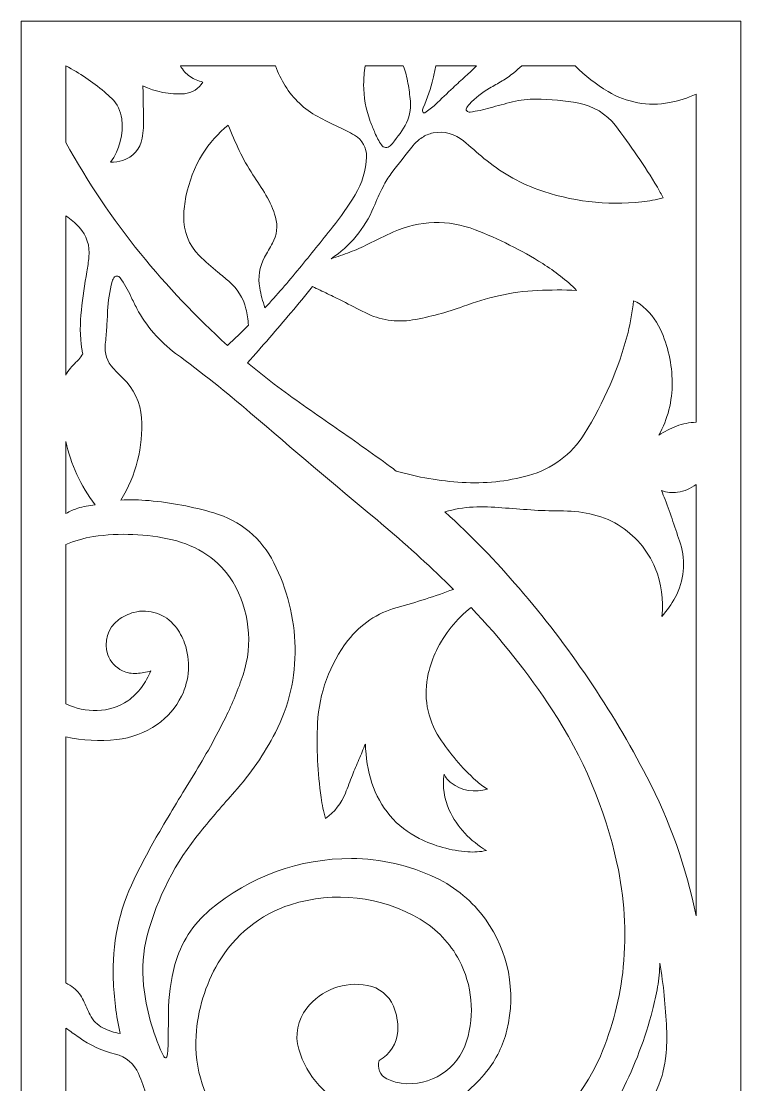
# Model space of a CAD drawing. Header units: centimetres. Extents: x -9.7 to 9.3, y -13.8 to 14.4.
# Drawn here: x 1.11 to 9.29, y 2.26 to 14.37 of the extents above; entities that cross this region are included whole.
import ezdxf

# ---------------------------------------------------------------- set-up
doc = ezdxf.new("R2010")
doc.units = ezdxf.units.CM
doc.header["$MEASUREMENT"] = 0

msp = doc.modelspace()

# ---------------------------------------------------------------- linework, layer by layer
at = {"color": 242, "lineweight": 9}
for points, knots in [([(1.10519, 14.36719), (1.10519, 14.36719), (9.29219, 14.36719), (9.29219, 14.36719), (9.29219, 14.36719), (9.29219, 14.36719), (9.29219, -13.76646), (9.29219, -13.76646), (9.29219, -13.76646), (9.29219, -13.76646), (1.10517, -13.76646), (1.10517, -13.76646), (1.10517, -13.76646), (1.10517, -13.76646), (1.10517, 14.36719), (1.10517, 14.36719)], [0, 0, 0, 0, 0.2, 0.2, 0.2, 0.2, 0.4, 0.4, 0.4, 0.4, 0.6, 0.6, 0.6, 0.6, 1, 1, 1, 1]), ([(3.45202, 10.67726), (3.53348, 10.75189), (3.61303, 10.82851), (3.69069, 10.90707), (3.69069, 10.90707), (3.6866, 10.97036), (3.6769, 11.03313), (3.66168, 11.09457), (3.66168, 11.09457), (3.63149, 11.21639), (3.5637, 11.32556), (3.46789, 11.40659), (3.46789, 11.40659), (3.42634, 11.44173), (3.38436, 11.47641), (3.34191, 11.51053), (3.34191, 11.51053), (3.26837, 11.56967), (3.198, 11.6327), (3.131, 11.69921), (3.131, 11.69921), (3.01227, 11.8171), (2.94796, 11.97925), (2.95351, 12.14647), (2.95351, 12.14647), (2.95603, 12.22235), (2.96476, 12.29797), (2.97958, 12.37246), (2.97958, 12.37246), (3.01322, 12.54201), (3.07623, 12.70439), (3.16569, 12.85227), (3.16569, 12.85227), (3.24445, 12.97885), (3.34381, 13.09143), (3.45959, 13.18537), (3.45959, 13.18537), (3.49886, 13.0874), (3.54099, 12.99047), (3.58588, 12.89492), (3.58588, 12.89492), (3.63082, 12.79919), (3.68293, 12.707), (3.74186, 12.61916), (3.74186, 12.61916), (3.79261, 12.5434), (3.84167, 12.46648), (3.88899, 12.3885), (3.88899, 12.3885), (3.93644, 12.31014), (3.97323, 12.22579), (3.9983, 12.13766), (3.9983, 12.13766), (4.02673, 12.03776), (4.01405, 11.93059), (3.96312, 11.84003), (3.96312, 11.84003), (3.93321, 11.78669), (3.9035, 11.73319), (3.87401, 11.67955), (3.87401, 11.67955), (3.81589, 11.57348), (3.79619, 11.45075), (3.8183, 11.33185), (3.8183, 11.33185), (3.83269, 11.25444), (3.85257, 11.17805), (3.87771, 11.10341), (3.87771, 11.10341), (4.01286, 11.25025), (4.14372, 11.40095), (4.27007, 11.55545), (4.27007, 11.55545), (4.39642, 11.70983), (4.52155, 11.86526), (4.64556, 12.02159), (4.64556, 12.02159), (4.73905, 12.13956), (4.82543, 12.26298), (4.90432, 12.39122), (4.90432, 12.39122), (4.98445, 12.52151), (5.02948, 12.67028), (5.03489, 12.82315), (5.03489, 12.82315), (5.0385, 12.92421), (4.98612, 13.01891), (4.89856, 13.0695), (4.89856, 13.0695), (4.83804, 13.10454), (4.77581, 13.13671), (4.71229, 13.166), (4.71229, 13.166), (4.63307, 13.20237), (4.555, 13.2413), (4.4782, 13.28261), (4.4782, 13.28261), (4.32609, 13.3645), (4.19826, 13.48526), (4.1078, 13.63246), (4.1078, 13.63246), (4.06364, 13.70431), (4.0264, 13.78024), (3.99664, 13.8592), (3.99664, 13.8592), (3.99664, 13.8592), (2.9154, 13.8592), (2.9154, 13.8592), (2.9154, 13.8592), (2.92963, 13.8355), (2.94602, 13.81321), (2.96437, 13.79262), (2.96437, 13.79262), (2.98277, 13.77197), (3.00338, 13.75343), (3.02596, 13.73743), (3.02596, 13.73743), (3.06983, 13.70737), (3.11912, 13.68617), (3.17117, 13.67513), (3.17117, 13.67513), (3.12751, 13.5987), (3.04852, 13.54907), (2.96072, 13.54288), (2.96072, 13.54288), (2.79757, 13.53138), (2.63416, 13.56275), (2.48684, 13.6337), (2.48684, 13.6337), (2.49187, 13.59809), (2.4943, 13.56207), (2.4939, 13.52603), (2.4939, 13.52603), (2.49298, 13.44185), (2.4939, 13.35763), (2.49659, 13.2734), (2.49659, 13.2734), (2.49923, 13.1935), (2.49384, 13.11356), (2.48054, 13.0347), (2.48054, 13.0347), (2.46051, 12.91598), (2.37507, 12.81873), (2.26003, 12.78333), (2.26003, 12.78333), (2.21481, 12.76943), (2.16771, 12.76241), (2.12041, 12.76255), (2.12041, 12.76255), (2.22503, 12.90506), (2.27105, 13.082), (2.24895, 13.25738), (2.24895, 13.25738), (2.23792, 13.34506), (2.19777, 13.42644), (2.13482, 13.48849), (2.13482, 13.48849), (2.10801, 13.51495), (2.08009, 13.54031), (2.05129, 13.56462), (2.05129, 13.56462), (1.91611, 13.67807), (1.76928, 13.77686), (1.61318, 13.8592), (1.61318, 13.8592), (1.61318, 13.8592), (1.61318, 12.9854), (1.61318, 12.9854), (1.61318, 12.9854), (1.85789, 12.54), (2.14196, 12.11749), (2.46201, 11.72271), (2.46201, 11.72271), (2.76484, 11.34943), (3.09572, 10.99989), (3.45202, 10.67726)], [0, 0, 0, 0, 0.02222222, 0.02222222, 0.02222222, 0.02222222, 0.04444444, 0.04444444, 0.04444444, 0.04444444, 0.06666667, 0.06666667, 0.06666667, 0.06666667, 0.08888889, 0.08888889, 0.08888889, 0.08888889, 0.11111111, 0.11111111, 0.11111111, 0.11111111, 0.13333333, 0.13333333, 0.13333333, 0.13333333, 0.15555556, 0.15555556, 0.15555556, 0.15555556, 0.17777778, 0.17777778, 0.17777778, 0.17777778, 0.2, 0.2, 0.2, 0.2, 0.22222222, 0.22222222, 0.22222222, 0.22222222, 0.24444444, 0.24444444, 0.24444444, 0.24444444, 0.26666667, 0.26666667, 0.26666667, 0.26666667, 0.28888889, 0.28888889, 0.28888889, 0.28888889, 0.31111111, 0.31111111, 0.31111111, 0.31111111, 0.33333333, 0.33333333, 0.33333333, 0.33333333, 0.35555556, 0.35555556, 0.35555556, 0.35555556, 0.37777778, 0.37777778, 0.37777778, 0.37777778, 0.4, 0.4, 0.4, 0.4, 0.42222222, 0.42222222, 0.42222222, 0.42222222, 0.44444444, 0.44444444, 0.44444444, 0.44444444, 0.46666667, 0.46666667, 0.46666667, 0.46666667, 0.48888889, 0.48888889, 0.48888889, 0.48888889, 0.51111111, 0.51111111, 0.51111111, 0.51111111, 0.53333333, 0.53333333, 0.53333333, 0.53333333, 0.55555556, 0.55555556, 0.55555556, 0.55555556, 0.57777778, 0.57777778, 0.57777778, 0.57777778, 0.6, 0.6, 0.6, 0.6, 0.62222222, 0.62222222, 0.62222222, 0.62222222, 0.64444444, 0.64444444, 0.64444444, 0.64444444, 0.66666667, 0.66666667, 0.66666667, 0.66666667, 0.68888889, 0.68888889, 0.68888889, 0.68888889, 0.71111111, 0.71111111, 0.71111111, 0.71111111, 0.73333333, 0.73333333, 0.73333333, 0.73333333, 0.75555556, 0.75555556, 0.75555556, 0.75555556, 0.77777778, 0.77777778, 0.77777778, 0.77777778, 0.8, 0.8, 0.8, 0.8, 0.82222222, 0.82222222, 0.82222222, 0.82222222, 0.84444444, 0.84444444, 0.84444444, 0.84444444, 0.86666667, 0.86666667, 0.86666667, 0.86666667, 0.88888889, 0.88888889, 0.88888889, 0.88888889, 0.91111111, 0.91111111, 0.91111111, 0.91111111, 0.93333333, 0.93333333, 0.93333333, 0.93333333, 0.95555556, 0.95555556, 0.95555556, 0.95555556, 1, 1, 1, 1]), ([(7.4092, 13.8592), (7.52105, 13.74639), (7.64657, 13.64803), (7.78288, 13.56639), (7.78288, 13.56639), (7.99271, 13.44075), (8.241, 13.39599), (8.48145, 13.44069), (8.48145, 13.44069), (8.58622, 13.46016), (8.68797, 13.49319), (8.78419, 13.539), (8.78419, 13.539), (8.78419, 13.539), (8.78419, 9.80147), (8.78419, 9.80147), (8.78419, 9.80147), (8.70801, 9.7995), (8.63275, 9.78478), (8.56143, 9.75793), (8.56143, 9.75793), (8.49036, 9.73123), (8.42268, 9.69621), (8.35978, 9.6537), (8.35978, 9.6537), (8.4615, 9.83759), (8.51411, 10.04443), (8.51254, 10.25457), (8.51254, 10.25457), (8.51103, 10.46357), (8.46513, 10.66976), (8.3779, 10.85972), (8.3779, 10.85972), (8.32591, 10.97297), (8.24663, 11.07152), (8.14718, 11.14662), (8.14718, 11.14662), (8.12448, 11.16373), (8.09912, 11.17692), (8.07207, 11.18563), (8.07207, 11.18563), (8.05967, 11.06348), (8.03881, 10.94234), (8.00959, 10.82307), (8.00959, 10.82307), (7.90383, 10.41494), (7.73613, 10.02534), (7.51238, 9.66798), (7.51238, 9.66798), (7.36769, 9.43683), (7.1415, 9.26827), (6.87869, 9.1956), (6.87869, 9.1956), (6.6326, 9.12763), (6.37679, 9.10104), (6.12195, 9.11701), (6.12195, 9.11701), (5.86816, 9.13291), (5.6167, 9.17586), (5.37202, 9.24527), (5.37202, 9.24527), (5.35073, 9.26171), (5.32939, 9.27804), (5.30788, 9.29428), (5.30788, 9.29428), (5.08959, 9.45399), (4.86882, 9.61051), (4.64588, 9.76371), (4.64588, 9.76371), (4.42269, 9.91704), (4.2021, 10.07415), (3.98433, 10.2351), (3.98433, 10.2351), (3.88094, 10.31394), (3.77947, 10.39528), (3.67988, 10.47883), (3.67988, 10.47883), (3.84703, 10.66673), (4.01173, 10.85674), (4.17404, 11.04879), (4.17404, 11.04879), (4.25716, 11.14743), (4.3391, 11.24701), (4.42005, 11.34741), (4.42005, 11.34741), (4.47693, 11.31933), (4.53391, 11.29176), (4.59112, 11.26453), (4.59112, 11.26453), (4.64869, 11.23717), (4.70589, 11.20912), (4.76269, 11.18044), (4.76269, 11.18044), (4.84753, 11.1368), (4.9324, 11.09321), (5.01732, 11.04977), (5.01732, 11.04977), (5.18414, 10.96457), (5.3739, 10.93554), (5.55853, 10.96711), (5.55853, 10.96711), (5.75592, 11.00082), (5.94973, 11.05287), (6.13754, 11.12253), (6.13754, 11.12253), (6.26811, 11.17098), (6.40179, 11.21091), (6.53755, 11.24201), (6.53755, 11.24201), (6.68267, 11.27524), (6.83048, 11.29548), (6.97916, 11.30249), (6.97916, 11.30249), (7.12769, 11.30955), (7.27643, 11.30986), (7.42492, 11.30355), (7.42492, 11.30355), (7.30771, 11.41898), (7.17825, 11.52122), (7.03871, 11.60841), (7.03871, 11.60841), (6.79462, 11.76093), (6.53682, 11.89009), (6.26858, 11.99436), (6.26858, 11.99436), (5.96837, 12.11099), (5.63413, 12.10162), (5.34112, 11.96824), (5.34112, 11.96824), (5.24327, 11.92375), (5.14625, 11.8774), (5.05012, 11.82933), (5.05012, 11.82933), (4.98284, 11.79564), (4.91396, 11.76529), (4.8437, 11.73839), (4.8437, 11.73839), (4.77348, 11.71148), (4.70254, 11.68659), (4.63086, 11.6637), (4.63086, 11.6637), (4.84635, 11.80663), (5.01457, 12.01008), (5.11443, 12.2486), (5.11443, 12.2486), (5.14761, 12.3279), (5.1834, 12.40612), (5.22163, 12.48316), (5.22163, 12.48316), (5.24787, 12.53613), (5.279, 12.58643), (5.3146, 12.63359), (5.3146, 12.63359), (5.3963, 12.74176), (5.48001, 12.84841), (5.56568, 12.95348), (5.56568, 12.95348), (5.59427, 12.9886), (5.62815, 13.01909), (5.666, 13.04396), (5.666, 13.04396), (5.70397, 13.06888), (5.74624, 13.08649), (5.79072, 13.09593), (5.79072, 13.09593), (5.91396, 13.11997), (6.04156, 13.08649), (6.13723, 13.00511), (6.13723, 13.00511), (6.2151, 12.93882), (6.29294, 12.87247), (6.37065, 12.80602), (6.37065, 12.80602), (6.55226, 12.65345), (6.75919, 12.53401), (6.9822, 12.45306), (6.9822, 12.45306), (7.36049, 12.31579), (7.765, 12.26713), (8.16504, 12.3108), (8.16504, 12.3108), (8.24749, 12.31984), (8.3291, 12.33558), (8.40903, 12.35784), (8.40903, 12.35784), (8.38866, 12.39853), (8.36674, 12.4384), (8.34353, 12.4775), (8.34353, 12.4775), (8.19833, 12.72108), (8.03867, 12.95575), (7.86534, 13.18016), (7.86534, 13.18016), (7.76234, 13.31348), (7.61395, 13.40415), (7.44827, 13.43488), (7.44827, 13.43488), (7.28779, 13.46473), (7.12501, 13.48005), (6.96173, 13.48079), (6.96173, 13.48079), (6.87248, 13.48123), (6.78357, 13.47066), (6.69691, 13.44945), (6.69691, 13.44945), (6.61059, 13.42834), (6.52463, 13.40549), (6.43918, 13.38099), (6.43918, 13.38099), (6.3646, 13.3596), (6.28861, 13.34362), (6.2118, 13.33301), (6.2118, 13.33301), (6.1981, 13.33116), (6.18428, 13.33582), (6.17454, 13.34559), (6.17454, 13.34559), (6.16865, 13.35158), (6.16665, 13.36035), (6.16933, 13.3683), (6.16933, 13.3683), (6.17662, 13.3895), (6.18847, 13.40884), (6.20413, 13.42493), (6.20413, 13.42493), (6.27243, 13.4952), (6.35006, 13.55575), (6.43487, 13.60489), (6.43487, 13.60489), (6.48203, 13.6322), (6.52909, 13.65967), (6.57612, 13.68723), (6.57612, 13.68723), (6.62319, 13.71492), (6.66794, 13.74639), (6.70982, 13.7814), (6.70982, 13.7814), (6.74036, 13.80692), (6.7706, 13.83287), (6.80044, 13.8592), (6.80044, 13.8592), (6.80044, 13.8592), (7.4092, 13.8592), (7.4092, 13.8592)], [0, 0, 0, 0, 0.01612903, 0.01612903, 0.01612903, 0.01612903, 0.03225806, 0.03225806, 0.03225806, 0.03225806, 0.0483871, 0.0483871, 0.0483871, 0.0483871, 0.06451613, 0.06451613, 0.06451613, 0.06451613, 0.08064516, 0.08064516, 0.08064516, 0.08064516, 0.09677419, 0.09677419, 0.09677419, 0.09677419, 0.11290323, 0.11290323, 0.11290323, 0.11290323, 0.12903226, 0.12903226, 0.12903226, 0.12903226, 0.14516129, 0.14516129, 0.14516129, 0.14516129, 0.16129032, 0.16129032, 0.16129032, 0.16129032, 0.17741935, 0.17741935, 0.17741935, 0.17741935, 0.19354839, 0.19354839, 0.19354839, 0.19354839, 0.20967742, 0.20967742, 0.20967742, 0.20967742, 0.22580645, 0.22580645, 0.22580645, 0.22580645, 0.24193548, 0.24193548, 0.24193548, 0.24193548, 0.25806452, 0.25806452, 0.25806452, 0.25806452, 0.27419355, 0.27419355, 0.27419355, 0.27419355, 0.29032258, 0.29032258, 0.29032258, 0.29032258, 0.30645161, 0.30645161, 0.30645161, 0.30645161, 0.32258065, 0.32258065, 0.32258065, 0.32258065, 0.33870968, 0.33870968, 0.33870968, 0.33870968, 0.35483871, 0.35483871, 0.35483871, 0.35483871, 0.37096774, 0.37096774, 0.37096774, 0.37096774, 0.38709677, 0.38709677, 0.38709677, 0.38709677, 0.40322581, 0.40322581, 0.40322581, 0.40322581, 0.41935484, 0.41935484, 0.41935484, 0.41935484, 0.43548387, 0.43548387, 0.43548387, 0.43548387, 0.4516129, 0.4516129, 0.4516129, 0.4516129, 0.46774194, 0.46774194, 0.46774194, 0.46774194, 0.48387097, 0.48387097, 0.48387097, 0.48387097, 0.5, 0.5, 0.5, 0.5, 0.51612903, 0.51612903, 0.51612903, 0.51612903, 0.53225806, 0.53225806, 0.53225806, 0.53225806, 0.5483871, 0.5483871, 0.5483871, 0.5483871, 0.56451613, 0.56451613, 0.56451613, 0.56451613, 0.58064516, 0.58064516, 0.58064516, 0.58064516, 0.59677419, 0.59677419, 0.59677419, 0.59677419, 0.61290323, 0.61290323, 0.61290323, 0.61290323, 0.62903226, 0.62903226, 0.62903226, 0.62903226, 0.64516129, 0.64516129, 0.64516129, 0.64516129, 0.66129032, 0.66129032, 0.66129032, 0.66129032, 0.67741935, 0.67741935, 0.67741935, 0.67741935, 0.69354839, 0.69354839, 0.69354839, 0.69354839, 0.70967742, 0.70967742, 0.70967742, 0.70967742, 0.72580645, 0.72580645, 0.72580645, 0.72580645, 0.74193548, 0.74193548, 0.74193548, 0.74193548, 0.75806452, 0.75806452, 0.75806452, 0.75806452, 0.77419355, 0.77419355, 0.77419355, 0.77419355, 0.79032258, 0.79032258, 0.79032258, 0.79032258, 0.80645161, 0.80645161, 0.80645161, 0.80645161, 0.82258065, 0.82258065, 0.82258065, 0.82258065, 0.83870968, 0.83870968, 0.83870968, 0.83870968, 0.85483871, 0.85483871, 0.85483871, 0.85483871, 0.87096774, 0.87096774, 0.87096774, 0.87096774, 0.88709677, 0.88709677, 0.88709677, 0.88709677, 0.90322581, 0.90322581, 0.90322581, 0.90322581, 0.91935484, 0.91935484, 0.91935484, 0.91935484, 0.93548387, 0.93548387, 0.93548387, 0.93548387, 0.9516129, 0.9516129, 0.9516129, 0.9516129, 0.96774194, 0.96774194, 0.96774194, 0.96774194, 1, 1, 1, 1]), ([(5.01815, 13.8592), (5.01815, 13.8592), (5.45281, 13.8592), (5.45281, 13.8592), (5.45281, 13.8592), (5.47625, 13.79487), (5.49399, 13.72862), (5.50579, 13.66122), (5.50579, 13.66122), (5.51755, 13.59392), (5.52673, 13.52617), (5.53331, 13.45813), (5.53331, 13.45813), (5.54263, 13.36143), (5.52127, 13.26422), (5.47231, 13.18031), (5.47231, 13.18031), (5.42441, 13.0982), (5.36818, 13.02124), (5.30452, 12.95062), (5.30452, 12.95062), (5.2911, 12.93579), (5.27155, 12.92796), (5.25161, 12.92957), (5.25161, 12.92957), (5.23166, 12.93117), (5.21354, 12.9421), (5.20264, 12.95894), (5.20264, 12.95894), (5.17471, 13.00245), (5.15043, 13.04819), (5.13004, 13.09568), (5.13004, 13.09568), (5.11146, 13.13905), (5.09386, 13.18263), (5.07708, 13.22662), (5.07708, 13.22662), (5.02575, 13.36151), (5.00001, 13.50484), (5.00135, 13.64914), (5.00135, 13.64914), (5.00199, 13.71942), (5.00758, 13.78967), (5.01815, 13.8592)], [0, 0, 0, 0, 0.08333333, 0.08333333, 0.08333333, 0.08333333, 0.16666667, 0.16666667, 0.16666667, 0.16666667, 0.25, 0.25, 0.25, 0.25, 0.33333333, 0.33333333, 0.33333333, 0.33333333, 0.41666667, 0.41666667, 0.41666667, 0.41666667, 0.5, 0.5, 0.5, 0.5, 0.58333333, 0.58333333, 0.58333333, 0.58333333, 0.66666667, 0.66666667, 0.66666667, 0.66666667, 0.75, 0.75, 0.75, 0.75, 0.83333333, 0.83333333, 0.83333333, 0.83333333, 1, 1, 1, 1]), ([(5.82402, 13.8592), (5.82402, 13.8592), (6.28688, 13.8592), (6.28688, 13.8592), (6.28688, 13.8592), (6.2458, 13.81954), (6.20404, 13.78067), (6.16165, 13.74251), (6.16165, 13.74251), (6.11333, 13.6991), (6.06543, 13.65511), (6.01805, 13.61068), (6.01805, 13.61068), (5.9509, 13.54667), (5.88398, 13.48247), (5.81718, 13.41812), (5.81718, 13.41812), (5.78075, 13.38295), (5.74028, 13.35216), (5.69668, 13.32637), (5.69668, 13.32637), (5.69279, 13.3241), (5.68806, 13.32366), (5.68383, 13.32522), (5.68383, 13.32522), (5.67959, 13.32685), (5.67626, 13.33027), (5.67488, 13.3346), (5.67488, 13.3346), (5.66958, 13.35069), (5.67053, 13.36814), (5.67764, 13.38352), (5.67764, 13.38352), (5.72716, 13.49083), (5.76546, 13.60299), (5.79195, 13.7182), (5.79195, 13.7182), (5.80277, 13.76516), (5.81349, 13.81216), (5.82402, 13.8592)], [0, 0, 0, 0, 0.09090909, 0.09090909, 0.09090909, 0.09090909, 0.18181818, 0.18181818, 0.18181818, 0.18181818, 0.27272727, 0.27272727, 0.27272727, 0.27272727, 0.36363636, 0.36363636, 0.36363636, 0.36363636, 0.45454545, 0.45454545, 0.45454545, 0.45454545, 0.54545455, 0.54545455, 0.54545455, 0.54545455, 0.63636364, 0.63636364, 0.63636364, 0.63636364, 0.72727273, 0.72727273, 0.72727273, 0.72727273, 0.81818182, 0.81818182, 0.81818182, 0.81818182, 1, 1, 1, 1]), ([(1.61318, 10.33934), (1.61318, 10.33934), (1.61318, 12.15158), (1.61318, 12.15158), (1.61318, 12.15158), (1.66829, 12.11418), (1.71897, 12.07061), (1.76424, 12.02177), (1.76424, 12.02177), (1.84872, 11.93065), (1.88926, 11.80707), (1.87521, 11.68364), (1.87521, 11.68364), (1.86878, 11.62757), (1.86091, 11.57182), (1.85145, 11.51623), (1.85145, 11.51623), (1.82674, 11.37066), (1.80581, 11.22452), (1.78863, 11.07785), (1.78863, 11.07785), (1.77139, 10.93065), (1.77334, 10.78184), (1.79441, 10.63509), (1.79441, 10.63509), (1.79697, 10.61685), (1.80086, 10.59876), (1.80605, 10.58103), (1.80605, 10.58103), (1.79271, 10.55858), (1.77759, 10.53727), (1.76074, 10.51739), (1.76074, 10.51739), (1.75035, 10.50565), (1.73922, 10.49452), (1.72742, 10.48413), (1.72742, 10.48413), (1.68096, 10.44308), (1.64226, 10.39403), (1.61318, 10.33934)], [0, 0, 0, 0, 0.09090909, 0.09090909, 0.09090909, 0.09090909, 0.18181818, 0.18181818, 0.18181818, 0.18181818, 0.27272727, 0.27272727, 0.27272727, 0.27272727, 0.36363636, 0.36363636, 0.36363636, 0.36363636, 0.45454545, 0.45454545, 0.45454545, 0.45454545, 0.54545455, 0.54545455, 0.54545455, 0.54545455, 0.63636364, 0.63636364, 0.63636364, 0.63636364, 0.72727273, 0.72727273, 0.72727273, 0.72727273, 0.81818182, 0.81818182, 0.81818182, 0.81818182, 1, 1, 1, 1]), ([(6.023, 7.89924), (5.8125, 7.82101), (5.59866, 7.7522), (5.38199, 7.69311), (5.38199, 7.69311), (5.15959, 7.63253), (4.96324, 7.50087), (4.82277, 7.31809), (4.82277, 7.31809), (4.61411, 7.04669), (4.49352, 6.71817), (4.47718, 6.37616), (4.47718, 6.37616), (4.4636, 6.09369), (4.47695, 5.81057), (4.51709, 5.5306), (4.51709, 5.5306), (4.52869, 5.44967), (4.54556, 5.36962), (4.56759, 5.2909), (4.56759, 5.2909), (4.66904, 5.36316), (4.74738, 5.46323), (4.79312, 5.57907), (4.79312, 5.57907), (4.82002, 5.64718), (4.84668, 5.71536), (4.87309, 5.78366), (4.87309, 5.78366), (4.89692, 5.84326), (4.92148, 5.90251), (4.94678, 5.96148), (4.94678, 5.96148), (4.97201, 6.02026), (4.99668, 6.07922), (5.02088, 6.13843), (5.02088, 6.13843), (5.02525, 5.98743), (5.05039, 5.83787), (5.0956, 5.69378), (5.0956, 5.69378), (5.18181, 5.41914), (5.37596, 5.19158), (5.63365, 5.06342), (5.63365, 5.06342), (5.8066, 4.97737), (5.99449, 4.92558), (6.18711, 4.91099), (6.18711, 4.91099), (6.25859, 4.90553), (6.33052, 4.91079), (6.40052, 4.92645), (6.40052, 4.92645), (6.21472, 5.03195), (6.06629, 5.19259), (5.97559, 5.38605), (5.97559, 5.38605), (5.91612, 5.51307), (5.89591, 5.65501), (5.9177, 5.79362), (5.9177, 5.79362), (5.93564, 5.75477), (5.96297, 5.72102), (5.99715, 5.69529), (5.99715, 5.69529), (6.11545, 5.60627), (6.26955, 5.58036), (6.41042, 5.62599), (6.41042, 5.62599), (6.36281, 5.65378), (6.31831, 5.68653), (6.2776, 5.72364), (6.2776, 5.72364), (6.11997, 5.86728), (5.98121, 6.03053), (5.86468, 6.20916), (5.86468, 6.20916), (5.72389, 6.42506), (5.67769, 6.68938), (5.73681, 6.94022), (5.73681, 6.94022), (5.75815, 7.03075), (5.78907, 7.11877), (5.82905, 7.20271), (5.82905, 7.20271), (5.92232, 7.3938), (6.05705, 7.56169), (6.22336, 7.69417), (6.22336, 7.69417), (6.56499, 7.33402), (6.87406, 6.94414), (7.14664, 6.52931), (7.14664, 6.52931), (7.49667, 5.99665), (7.74671, 5.40442), (7.88428, 4.78205), (7.88428, 4.78205), (7.97, 4.39437), (7.99407, 3.99544), (7.95578, 3.60019), (7.95578, 3.60019), (7.92183, 3.25077), (7.8337, 2.90871), (7.69466, 2.58634), (7.69466, 2.58634), (7.48539, 2.1011), (7.11409, 1.70309), (6.64467, 1.46052), (6.64467, 1.46052), (6.10403, 1.18113), (5.49936, 1.04802), (4.89136, 1.07432), (4.89136, 1.07432), (4.32673, 1.09875), (3.79769, 1.35858), (3.43289, 1.79025), (3.43289, 1.79025), (3.19144, 2.07597), (3.06999, 2.44433), (3.09391, 2.81765), (3.09391, 2.81765), (3.11264, 3.10997), (3.19908, 3.3941), (3.34627, 3.64735), (3.34627, 3.64735), (3.52942, 3.96245), (3.82335, 4.19848), (4.17057, 4.30934), (4.17057, 4.30934), (4.66321, 4.46672), (5.19995, 4.40601), (5.6452, 4.14299), (5.6452, 4.14299), (5.83328, 4.0318), (5.98671, 3.87029), (6.08808, 3.67677), (6.08808, 3.67677), (6.23663, 3.39309), (6.26709, 3.06198), (6.17301, 2.75589), (6.17301, 2.75589), (6.075, 2.43647), (5.7606, 2.23407), (5.4291, 2.27629), (5.4291, 2.27629), (5.37139, 2.28431), (5.31535, 2.30164), (5.26319, 2.32766), (5.26319, 2.32766), (5.18673, 2.36578), (5.15043, 2.45486), (5.17829, 2.53565), (5.17829, 2.53565), (5.30131, 2.60406), (5.38077, 2.73053), (5.38882, 2.87102), (5.38882, 2.87102), (5.39442, 2.96794), (5.37778, 3.06478), (5.34016, 3.15427), (5.34016, 3.15427), (5.28825, 3.27766), (5.1779, 3.36661), (5.04624, 3.39107), (5.04624, 3.39107), (4.78474, 3.4395), (4.51809, 3.33957), (4.35312, 3.13093), (4.35312, 3.13093), (4.24901, 2.99932), (4.21536, 2.82551), (4.2629, 2.66458), (4.2629, 2.66458), (4.30833, 2.51081), (4.38769, 2.36929), (4.49518, 2.25032), (4.49518, 2.25032), (4.76778, 1.94876), (5.17573, 1.80835), (5.57612, 1.87856), (5.57612, 1.87856), (5.68567, 1.89917), (5.79146, 1.93599), (5.89019, 1.98773), (5.89019, 1.98773), (6.08766, 2.0914), (6.26134, 2.23494), (6.40027, 2.40937), (6.40027, 2.40937), (6.51082, 2.54825), (6.58989, 2.70942), (6.632, 2.88189), (6.632, 2.88189), (6.73838, 3.31789), (6.64916, 3.77828), (6.38738, 4.14283), (6.38738, 4.14283), (6.24219, 4.34524), (6.04826, 4.5077), (5.82344, 4.61512), (5.82344, 4.61512), (5.52336, 4.75843), (5.19543, 4.83345), (4.86289, 4.83474), (4.86289, 4.83474), (4.27318, 4.83703), (3.70218, 4.62962), (3.25161, 4.24912), (3.25161, 4.24912), (3.0595, 4.08688), (2.921, 3.87046), (2.85428, 3.62798), (2.85428, 3.62798), (2.80492, 3.44894), (2.77978, 3.26412), (2.77942, 3.07834), (2.77942, 3.07834), (2.77917, 2.95228), (2.77773, 2.82619), (2.77522, 2.70009), (2.77522, 2.70009), (2.7745, 2.66284), (2.77103, 2.6256), (2.76488, 2.58882), (2.76488, 2.58882), (2.76354, 2.58094), (2.76007, 2.57355), (2.75488, 2.56757), (2.75488, 2.56757), (2.75246, 2.56469), (2.74848, 2.56365), (2.74497, 2.56483), (2.74497, 2.56483), (2.73728, 2.56743), (2.73088, 2.57284), (2.72706, 2.57998), (2.72706, 2.57998), (2.72164, 2.59023), (2.7164, 2.60073), (2.7116, 2.61127), (2.7116, 2.61127), (2.59933, 2.85754), (2.52696, 3.12021), (2.49715, 3.38919), (2.49715, 3.38919), (2.47605, 3.58007), (2.49034, 3.77325), (2.53936, 3.9589), (2.53936, 3.9589), (2.6535, 4.39103), (2.85953, 4.79368), (3.14313, 5.13903), (3.14313, 5.13903), (3.27016, 5.29364), (3.40026, 5.44567), (3.53338, 5.59514), (3.53338, 5.59514), (3.71533, 5.79944), (3.87095, 6.02574), (3.99649, 6.2688), (3.99649, 6.2688), (4.15103, 6.56805), (4.22816, 6.90107), (4.22087, 7.23773), (4.22087, 7.23773), (4.21356, 7.57338), (4.13119, 7.90302), (3.97971, 8.20265), (3.97971, 8.20265), (3.84014, 8.47859), (3.59258, 8.68414), (3.29565, 8.77042), (3.29565, 8.77042), (3.05515, 8.84031), (2.8086, 8.88693), (2.55923, 8.90963), (2.55923, 8.90963), (2.45223, 8.91934), (2.34468, 8.92121), (2.23741, 8.91504), (2.23741, 8.91504), (2.4121, 9.1949), (2.49453, 9.52232), (2.47294, 9.85158), (2.47294, 9.85158), (2.46162, 10.02391), (2.38607, 10.18557), (2.26106, 10.30477), (2.26106, 10.30477), (2.22323, 10.34083), (2.18644, 10.37795), (2.15067, 10.41605), (2.15067, 10.41605), (2.0816, 10.4897), (2.04854, 10.59014), (2.06033, 10.6904), (2.06033, 10.6904), (2.06766, 10.75334), (2.07346, 10.8164), (2.07755, 10.8797), (2.07755, 10.8797), (2.08166, 10.94289), (2.08512, 11.0061), (2.08796, 11.06942), (2.08796, 11.06942), (2.09308, 11.18269), (2.11048, 11.29508), (2.13978, 11.40465), (2.13978, 11.40465), (2.14492, 11.42386), (2.15453, 11.44158), (2.16786, 11.45631), (2.16786, 11.45631), (2.17458, 11.46372), (2.18434, 11.46759), (2.19433, 11.4668), (2.19433, 11.4668), (2.20825, 11.46573), (2.22107, 11.45847), (2.22909, 11.44702), (2.22909, 11.44702), (2.27603, 11.37996), (2.31716, 11.30893), (2.352, 11.23481), (2.352, 11.23481), (2.3736, 11.18867), (2.39636, 11.14307), (2.42023, 11.09804), (2.42023, 11.09804), (2.52711, 10.89639), (2.67788, 10.72143), (2.86162, 10.58605), (2.86162, 10.58605), (3.15459, 10.37016), (3.43946, 10.14337), (3.71547, 9.90626), (3.71547, 9.90626), (4.19191, 9.49699), (4.67131, 9.09123), (5.15373, 8.68912), (5.15373, 8.68912), (5.42163, 8.46582), (5.68092, 8.23245), (5.93112, 7.9895), (5.93112, 7.9895), (5.9619, 7.95961), (5.99249, 7.9295), (6.023, 7.89924)], [0, 0, 0, 0, 0.01136364, 0.01136364, 0.01136364, 0.01136364, 0.02272727, 0.02272727, 0.02272727, 0.02272727, 0.03409091, 0.03409091, 0.03409091, 0.03409091, 0.04545455, 0.04545455, 0.04545455, 0.04545455, 0.05681818, 0.05681818, 0.05681818, 0.05681818, 0.06818182, 0.06818182, 0.06818182, 0.06818182, 0.07954545, 0.07954545, 0.07954545, 0.07954545, 0.09090909, 0.09090909, 0.09090909, 0.09090909, 0.10227273, 0.10227273, 0.10227273, 0.10227273, 0.11363636, 0.11363636, 0.11363636, 0.11363636, 0.125, 0.125, 0.125, 0.125, 0.13636364, 0.13636364, 0.13636364, 0.13636364, 0.14772727, 0.14772727, 0.14772727, 0.14772727, 0.15909091, 0.15909091, 0.15909091, 0.15909091, 0.17045455, 0.17045455, 0.17045455, 0.17045455, 0.18181818, 0.18181818, 0.18181818, 0.18181818, 0.19318182, 0.19318182, 0.19318182, 0.19318182, 0.20454545, 0.20454545, 0.20454545, 0.20454545, 0.21590909, 0.21590909, 0.21590909, 0.21590909, 0.22727273, 0.22727273, 0.22727273, 0.22727273, 0.23863636, 0.23863636, 0.23863636, 0.23863636, 0.25, 0.25, 0.25, 0.25, 0.26136364, 0.26136364, 0.26136364, 0.26136364, 0.27272727, 0.27272727, 0.27272727, 0.27272727, 0.28409091, 0.28409091, 0.28409091, 0.28409091, 0.29545455, 0.29545455, 0.29545455, 0.29545455, 0.30681818, 0.30681818, 0.30681818, 0.30681818, 0.31818182, 0.31818182, 0.31818182, 0.31818182, 0.32954545, 0.32954545, 0.32954545, 0.32954545, 0.34090909, 0.34090909, 0.34090909, 0.34090909, 0.35227273, 0.35227273, 0.35227273, 0.35227273, 0.36363636, 0.36363636, 0.36363636, 0.36363636, 0.375, 0.375, 0.375, 0.375, 0.38636364, 0.38636364, 0.38636364, 0.38636364, 0.39772727, 0.39772727, 0.39772727, 0.39772727, 0.40909091, 0.40909091, 0.40909091, 0.40909091, 0.42045455, 0.42045455, 0.42045455, 0.42045455, 0.43181818, 0.43181818, 0.43181818, 0.43181818, 0.44318182, 0.44318182, 0.44318182, 0.44318182, 0.45454545, 0.45454545, 0.45454545, 0.45454545, 0.46590909, 0.46590909, 0.46590909, 0.46590909, 0.47727273, 0.47727273, 0.47727273, 0.47727273, 0.48863636, 0.48863636, 0.48863636, 0.48863636, 0.5, 0.5, 0.5, 0.5, 0.51136364, 0.51136364, 0.51136364, 0.51136364, 0.52272727, 0.52272727, 0.52272727, 0.52272727, 0.53409091, 0.53409091, 0.53409091, 0.53409091, 0.54545455, 0.54545455, 0.54545455, 0.54545455, 0.55681818, 0.55681818, 0.55681818, 0.55681818, 0.56818182, 0.56818182, 0.56818182, 0.56818182, 0.57954545, 0.57954545, 0.57954545, 0.57954545, 0.59090909, 0.59090909, 0.59090909, 0.59090909, 0.60227273, 0.60227273, 0.60227273, 0.60227273, 0.61363636, 0.61363636, 0.61363636, 0.61363636, 0.625, 0.625, 0.625, 0.625, 0.63636364, 0.63636364, 0.63636364, 0.63636364, 0.64772727, 0.64772727, 0.64772727, 0.64772727, 0.65909091, 0.65909091, 0.65909091, 0.65909091, 0.67045455, 0.67045455, 0.67045455, 0.67045455, 0.68181818, 0.68181818, 0.68181818, 0.68181818, 0.69318182, 0.69318182, 0.69318182, 0.69318182, 0.70454545, 0.70454545, 0.70454545, 0.70454545, 0.71590909, 0.71590909, 0.71590909, 0.71590909, 0.72727273, 0.72727273, 0.72727273, 0.72727273, 0.73863636, 0.73863636, 0.73863636, 0.73863636, 0.75, 0.75, 0.75, 0.75, 0.76136364, 0.76136364, 0.76136364, 0.76136364, 0.77272727, 0.77272727, 0.77272727, 0.77272727, 0.78409091, 0.78409091, 0.78409091, 0.78409091, 0.79545455, 0.79545455, 0.79545455, 0.79545455, 0.80681818, 0.80681818, 0.80681818, 0.80681818, 0.81818182, 0.81818182, 0.81818182, 0.81818182, 0.82954545, 0.82954545, 0.82954545, 0.82954545, 0.84090909, 0.84090909, 0.84090909, 0.84090909, 0.85227273, 0.85227273, 0.85227273, 0.85227273, 0.86363636, 0.86363636, 0.86363636, 0.86363636, 0.875, 0.875, 0.875, 0.875, 0.88636364, 0.88636364, 0.88636364, 0.88636364, 0.89772727, 0.89772727, 0.89772727, 0.89772727, 0.90909091, 0.90909091, 0.90909091, 0.90909091, 0.92045455, 0.92045455, 0.92045455, 0.92045455, 0.93181818, 0.93181818, 0.93181818, 0.93181818, 0.94318182, 0.94318182, 0.94318182, 0.94318182, 0.95454545, 0.95454545, 0.95454545, 0.95454545, 0.96590909, 0.96590909, 0.96590909, 0.96590909, 0.97727273, 0.97727273, 0.97727273, 0.97727273, 1, 1, 1, 1]), ([(1.61318, 9.58312), (1.64097, 9.45387), (1.68271, 9.328), (1.73759, 9.20763), (1.73759, 9.20763), (1.79421, 9.08533), (1.86371, 8.96947), (1.94499, 8.86192), (1.94499, 8.86192), (1.87792, 8.85581), (1.81172, 8.8426), (1.74747, 8.82233), (1.74747, 8.82233), (1.70083, 8.80719), (1.65585, 8.78732), (1.61318, 8.76316), (1.61318, 8.76316), (1.61318, 8.76316), (1.61318, 9.58312), (1.61318, 9.58312)], [0, 0, 0, 0, 0.16666667, 0.16666667, 0.16666667, 0.16666667, 0.33333333, 0.33333333, 0.33333333, 0.33333333, 0.5, 0.5, 0.5, 0.5, 0.66666667, 0.66666667, 0.66666667, 0.66666667, 1, 1, 1, 1]), ([(8.78419, 9.09423), (8.75318, 9.07153), (8.71997, 9.05209), (8.68502, 9.03621), (8.68502, 9.03621), (8.64996, 9.0202), (8.61272, 9.00941), (8.57462, 9.00419), (8.57462, 9.00419), (8.51221, 8.99646), (8.44882, 9.00304), (8.38937, 9.02343), (8.38937, 9.02343), (8.40476, 8.99014), (8.4189, 8.95627), (8.43159, 8.92194), (8.43159, 8.92194), (8.49325, 8.75546), (8.55118, 8.58765), (8.60521, 8.41855), (8.60521, 8.41855), (8.67022, 8.21531), (8.64875, 7.99414), (8.54594, 7.80719), (8.54594, 7.80719), (8.50371, 7.73031), (8.45327, 7.65809), (8.39573, 7.59185), (8.39573, 7.59185), (8.41569, 7.77863), (8.38938, 7.96733), (8.31903, 8.14147), (8.31903, 8.14147), (8.23385, 8.34589), (8.08626, 8.51809), (7.89729, 8.63356), (7.89729, 8.63356), (7.79796, 8.69302), (7.68943, 8.73531), (7.57617, 8.75893), (7.57617, 8.75893), (7.46336, 8.78236), (7.34838, 8.79386), (7.23317, 8.79316), (7.23317, 8.79316), (7.12315, 8.79255), (7.01319, 8.79617), (6.90346, 8.80396), (6.90346, 8.80396), (6.79381, 8.81184), (6.68418, 8.82014), (6.57454, 8.82891), (6.57454, 8.82891), (6.46603, 8.83762), (6.35714, 8.84002), (6.24832, 8.83615), (6.24832, 8.83615), (6.13912, 8.8323), (6.03097, 8.8135), (5.92689, 8.78016), (5.92689, 8.78016), (6.22518, 8.50922), (6.50649, 8.22), (6.76917, 7.91434), (6.76917, 7.91434), (7.33532, 7.25549), (7.82406, 6.53361), (8.2256, 5.76326), (8.2256, 5.76326), (8.48504, 5.2656), (8.67307, 4.73372), (8.78419, 4.18355), (8.78419, 4.18355), (8.78419, 4.18355), (8.78419, 9.09423), (8.78419, 9.09423)], [0, 0, 0, 0, 0.05, 0.05, 0.05, 0.05, 0.1, 0.1, 0.1, 0.1, 0.15, 0.15, 0.15, 0.15, 0.2, 0.2, 0.2, 0.2, 0.25, 0.25, 0.25, 0.25, 0.3, 0.3, 0.3, 0.3, 0.35, 0.35, 0.35, 0.35, 0.4, 0.4, 0.4, 0.4, 0.45, 0.45, 0.45, 0.45, 0.5, 0.5, 0.5, 0.5, 0.55, 0.55, 0.55, 0.55, 0.6, 0.6, 0.6, 0.6, 0.65, 0.65, 0.65, 0.65, 0.7, 0.7, 0.7, 0.7, 0.75, 0.75, 0.75, 0.75, 0.8, 0.8, 0.8, 0.8, 0.85, 0.85, 0.85, 0.85, 0.9, 0.9, 0.9, 0.9, 1, 1, 1, 1]), ([(1.61318, 8.40909), (1.71277, 8.45304), (1.81781, 8.48347), (1.92546, 8.49957), (1.92546, 8.49957), (2.22457, 8.5443), (2.52957, 8.53211), (2.82419, 8.46375), (2.82419, 8.46375), (2.96422, 8.43122), (3.09725, 8.37361), (3.21674, 8.29371), (3.21674, 8.29371), (3.33672, 8.21346), (3.43739, 8.10756), (3.51148, 7.98365), (3.51148, 7.98365), (3.70172, 7.66551), (3.74471, 7.28026), (3.62949, 6.92793), (3.62949, 6.92793), (3.57525, 6.76201), (3.50899, 6.60024), (3.43137, 6.44388), (3.43137, 6.44388), (3.32006, 6.21949), (3.19857, 6.00025), (3.06723, 5.78695), (3.06723, 5.78695), (2.93594, 5.57374), (2.80687, 5.35917), (2.68, 5.14333), (2.68, 5.14333), (2.57593, 4.96614), (2.47895, 4.78489), (2.3894, 4.60003), (2.3894, 4.60003), (2.21763, 4.24539), (2.1358, 3.85406), (2.15119, 3.46033), (2.15119, 3.46033), (2.15928, 3.25187), (2.18587, 3.04461), (2.23066, 2.84086), (2.23066, 2.84086), (2.16255, 2.85367), (2.0966, 2.87601), (2.0347, 2.90718), (2.0347, 2.90718), (1.97151, 2.93897), (1.92042, 2.9906), (1.88905, 3.05397), (1.88905, 3.05397), (1.86222, 3.10823), (1.83662, 3.16307), (1.81235, 3.21848), (1.81235, 3.21848), (1.7876, 3.27475), (1.74906, 3.32387), (1.70027, 3.36121), (1.70027, 3.36121), (1.67269, 3.38234), (1.64361, 3.4013), (1.61318, 3.41799), (1.61318, 3.41799), (1.61318, 3.41799), (1.61318, 6.2206), (1.61318, 6.2206), (1.61318, 6.2206), (1.80277, 6.17822), (1.998, 6.16743), (2.19109, 6.18867), (2.19109, 6.18867), (2.356, 6.20682), (2.51367, 6.26583), (2.64992, 6.36046), (2.64992, 6.36046), (2.76874, 6.44301), (2.86484, 6.55405), (2.9294, 6.68359), (2.9294, 6.68359), (3.02053, 6.87196), (3.03315, 7.08871), (2.96433, 7.28635), (2.96433, 7.28635), (2.93892, 7.35571), (2.90271, 7.42063), (2.85698, 7.47869), (2.85698, 7.47869), (2.7455, 7.62031), (2.56092, 7.68257), (2.38649, 7.63722), (2.38649, 7.63722), (2.32287, 7.6207), (2.26311, 7.59177), (2.21062, 7.55213), (2.21062, 7.55213), (2.08865, 7.45983), (2.04019, 7.29957), (2.09088, 7.15526), (2.09088, 7.15526), (2.11922, 7.07422), (2.17904, 7.00816), (2.25681, 6.97193), (2.25681, 6.97193), (2.30738, 6.94868), (2.36286, 6.93828), (2.4184, 6.94173), (2.4184, 6.94173), (2.4733, 6.94506), (2.52756, 6.9552), (2.58, 6.97193), (2.58, 6.97193), (2.55148, 6.90517), (2.51551, 6.8418), (2.47282, 6.78316), (2.47282, 6.78316), (2.42995, 6.7243), (2.37759, 6.67294), (2.31796, 6.63114), (2.31796, 6.63114), (2.21533, 6.56106), (2.09447, 6.52224), (1.97019, 6.51939), (1.97019, 6.51939), (1.84679, 6.51656), (1.7245, 6.54294), (1.61318, 6.59632), (1.61318, 6.59632), (1.61318, 6.59632), (1.61318, 8.40909), (1.61318, 8.40909)], [0, 0, 0, 0, 0.02941176, 0.02941176, 0.02941176, 0.02941176, 0.05882353, 0.05882353, 0.05882353, 0.05882353, 0.08823529, 0.08823529, 0.08823529, 0.08823529, 0.11764706, 0.11764706, 0.11764706, 0.11764706, 0.14705882, 0.14705882, 0.14705882, 0.14705882, 0.17647059, 0.17647059, 0.17647059, 0.17647059, 0.20588235, 0.20588235, 0.20588235, 0.20588235, 0.23529412, 0.23529412, 0.23529412, 0.23529412, 0.26470588, 0.26470588, 0.26470588, 0.26470588, 0.29411765, 0.29411765, 0.29411765, 0.29411765, 0.32352941, 0.32352941, 0.32352941, 0.32352941, 0.35294118, 0.35294118, 0.35294118, 0.35294118, 0.38235294, 0.38235294, 0.38235294, 0.38235294, 0.41176471, 0.41176471, 0.41176471, 0.41176471, 0.44117647, 0.44117647, 0.44117647, 0.44117647, 0.47058824, 0.47058824, 0.47058824, 0.47058824, 0.5, 0.5, 0.5, 0.5, 0.52941176, 0.52941176, 0.52941176, 0.52941176, 0.55882353, 0.55882353, 0.55882353, 0.55882353, 0.58823529, 0.58823529, 0.58823529, 0.58823529, 0.61764706, 0.61764706, 0.61764706, 0.61764706, 0.64705882, 0.64705882, 0.64705882, 0.64705882, 0.67647059, 0.67647059, 0.67647059, 0.67647059, 0.70588235, 0.70588235, 0.70588235, 0.70588235, 0.73529412, 0.73529412, 0.73529412, 0.73529412, 0.76470588, 0.76470588, 0.76470588, 0.76470588, 0.79411765, 0.79411765, 0.79411765, 0.79411765, 0.82352941, 0.82352941, 0.82352941, 0.82352941, 0.85294118, 0.85294118, 0.85294118, 0.85294118, 0.88235294, 0.88235294, 0.88235294, 0.88235294, 0.91176471, 0.91176471, 0.91176471, 0.91176471, 0.94117647, 0.94117647, 0.94117647, 0.94117647, 1, 1, 1, 1]), ([(1.61318, -0.34455), (1.61318, -0.34455), (1.61318, 2.90532), (1.61318, 2.90532), (1.61318, 2.90532), (1.66155, 2.86971), (1.71013, 2.83441), (1.75889, 2.79929), (1.75889, 2.79929), (1.88434, 2.70897), (2.02611, 2.64402), (2.17644, 2.60793), (2.17644, 2.60793), (2.29383, 2.57973), (2.39111, 2.49756), (2.43847, 2.38647), (2.43847, 2.38647), (2.47381, 2.30353), (2.50418, 2.21845), (2.52937, 2.13182), (2.52937, 2.13182), (2.54657, 2.07263), (2.56757, 2.01458), (2.59232, 1.95817), (2.59232, 1.95817), (2.66647, 1.78891), (2.78275, 1.64158), (2.93006, 1.53017), (2.93006, 1.53017), (3.20127, 1.3251), (3.48351, 1.13508), (3.77552, 0.96087), (3.77552, 0.96087), (4.22964, 0.69017), (4.75601, 0.5664), (5.28317, 0.6066), (5.28317, 0.6066), (5.80294, 0.64624), (6.30968, 0.78747), (6.77498, 1.02246), (6.77498, 1.02246), (7.27655, 1.27588), (7.68401, 1.68236), (7.93832, 2.18342), (7.93832, 2.18342), (8.08787, 2.47797), (8.20514, 2.78764), (8.28821, 3.10731), (8.28821, 3.10731), (8.31094, 3.19484), (8.33033, 3.28327), (8.34634, 3.37231), (8.34634, 3.37231), (8.36241, 3.46149), (8.37049, 3.55186), (8.37049, 3.64248), (8.37049, 3.64248), (8.3929, 3.52028), (8.40993, 3.39716), (8.42164, 3.27347), (8.42164, 3.27347), (8.43323, 3.14982), (8.44212, 3.02587), (8.44823, 2.90182), (8.44823, 2.90182), (8.45341, 2.79643), (8.45035, 2.69077), (8.43914, 2.58584), (8.43914, 2.58584), (8.43125, 2.51168), (8.41747, 2.43828), (8.3979, 2.36629), (8.3979, 2.36629), (8.35551, 2.21874), (8.28496, 2.08073), (8.19012, 1.95993), (8.19012, 1.95993), (7.67021, 1.29748), (7.01625, 0.75181), (6.27151, 0.35867), (6.27151, 0.35867), (5.76649, 0.09628), (5.22943, -0.09964), (4.67406, -0.22408), (4.67406, -0.22408), (4.42075, -0.28083), (4.16127, -0.3058), (3.90173, -0.29841), (3.90173, -0.29841), (3.76789, -0.2945), (3.63455, -0.28012), (3.50295, -0.25534), (3.50295, -0.25534), (3.21703, -0.20161), (2.95048, -0.07244), (2.73097, 0.11844), (2.73097, 0.11844), (2.51461, 0.30672), (2.32589, 0.52473), (2.1705, 0.76574), (2.1705, 0.76574), (2.09991, 0.87521), (2.05488, 0.99925), (2.03873, 1.12845), (2.03873, 1.12845), (2.03623, 1.14831), (2.03608, 1.16834), (2.03813, 1.18817), (2.03813, 1.18817), (1.89065, 1.08452), (1.79196, 0.92517), (1.76491, 0.74691), (1.76491, 0.74691), (1.73153, 0.52678), (1.74764, 0.30201), (1.81219, 0.08886), (1.81219, 0.08886), (1.85626, -0.05646), (1.9391, -0.18704), (2.05188, -0.2887), (2.05188, -0.2887), (2.06679, -0.30217), (2.08406, -0.31272), (2.10274, -0.31991), (2.10274, -0.31991), (2.02297, -0.33997), (1.94127, -0.35124), (1.85901, -0.35361), (1.85901, -0.35361), (1.77698, -0.3559), (1.69484, -0.35286), (1.61318, -0.34455)], [0, 0, 0, 0, 0.02941176, 0.02941176, 0.02941176, 0.02941176, 0.05882353, 0.05882353, 0.05882353, 0.05882353, 0.08823529, 0.08823529, 0.08823529, 0.08823529, 0.11764706, 0.11764706, 0.11764706, 0.11764706, 0.14705882, 0.14705882, 0.14705882, 0.14705882, 0.17647059, 0.17647059, 0.17647059, 0.17647059, 0.20588235, 0.20588235, 0.20588235, 0.20588235, 0.23529412, 0.23529412, 0.23529412, 0.23529412, 0.26470588, 0.26470588, 0.26470588, 0.26470588, 0.29411765, 0.29411765, 0.29411765, 0.29411765, 0.32352941, 0.32352941, 0.32352941, 0.32352941, 0.35294118, 0.35294118, 0.35294118, 0.35294118, 0.38235294, 0.38235294, 0.38235294, 0.38235294, 0.41176471, 0.41176471, 0.41176471, 0.41176471, 0.44117647, 0.44117647, 0.44117647, 0.44117647, 0.47058824, 0.47058824, 0.47058824, 0.47058824, 0.5, 0.5, 0.5, 0.5, 0.52941176, 0.52941176, 0.52941176, 0.52941176, 0.55882353, 0.55882353, 0.55882353, 0.55882353, 0.58823529, 0.58823529, 0.58823529, 0.58823529, 0.61764706, 0.61764706, 0.61764706, 0.61764706, 0.64705882, 0.64705882, 0.64705882, 0.64705882, 0.67647059, 0.67647059, 0.67647059, 0.67647059, 0.70588235, 0.70588235, 0.70588235, 0.70588235, 0.73529412, 0.73529412, 0.73529412, 0.73529412, 0.76470588, 0.76470588, 0.76470588, 0.76470588, 0.79411765, 0.79411765, 0.79411765, 0.79411765, 0.82352941, 0.82352941, 0.82352941, 0.82352941, 0.85294118, 0.85294118, 0.85294118, 0.85294118, 0.88235294, 0.88235294, 0.88235294, 0.88235294, 0.91176471, 0.91176471, 0.91176471, 0.91176471, 0.94117647, 0.94117647, 0.94117647, 0.94117647, 1, 1, 1, 1])]:
    msp.add_open_spline(points, degree=3, knots=knots, dxfattribs=at)

doc.saveas('drawing.dxf')
